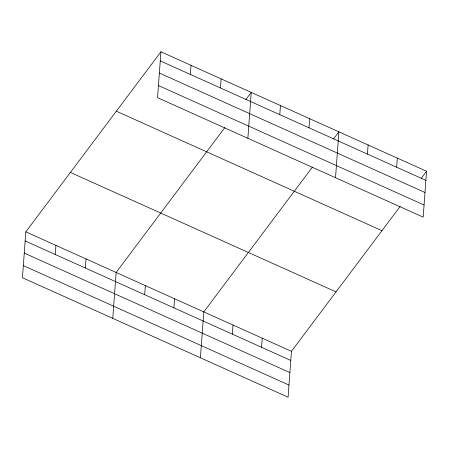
<?xml version="1.0" encoding="UTF-8"?>
<svg xmlns="http://www.w3.org/2000/svg" width="449" height="449" viewBox="0 0 449 449"><rect width="100%" height="100%" fill="white"/><g stroke="black" fill="none" stroke-linecap="round" stroke-linejoin="round"><path stroke-width="0.67" d="M160.922 51.787L157.554 97.68L423.183 217.148L426.55 171.254L160.922 51.787L25.818 231.852L22.45 277.746L288.078 397.213L291.446 351.32L400.132 206.467M55.255 254.493L55.923 245.395M85.361 268.036L86.028 258.933M112.766 318.363L116.134 272.47L224.814 127.623M144.685 294.718L145.353 285.615M190.359 74.433L191.027 65.33M173.903 307.857L174.571 298.753M200.422 357.786L203.79 311.898L312.47 167.045M220.465 87.97L221.133 78.867M232.341 334.14L233.009 325.037M247.865 138.298L251.232 92.41L245.867 99.56M261.559 347.285L262.227 338.181M279.783 114.652L280.457 105.549M309.007 127.791L309.675 118.688M335.521 177.72L338.894 131.832L333.528 138.982M367.445 154.074L368.113 144.971M396.663 167.219L397.331 158.115M421.184 178.41L426.55 171.254M160.254 60.89L425.882 180.358M159.361 73.03L424.99 192.498M158.441 85.54L424.069 205.008M116.336 111.212L381.964 230.679M70.403 172.433L336.032 291.901M25.818 231.852L291.446 351.32M25.15 240.956L290.778 360.424M24.263 253.096L289.891 372.563M23.342 265.606L288.971 385.074"/></g></svg>
